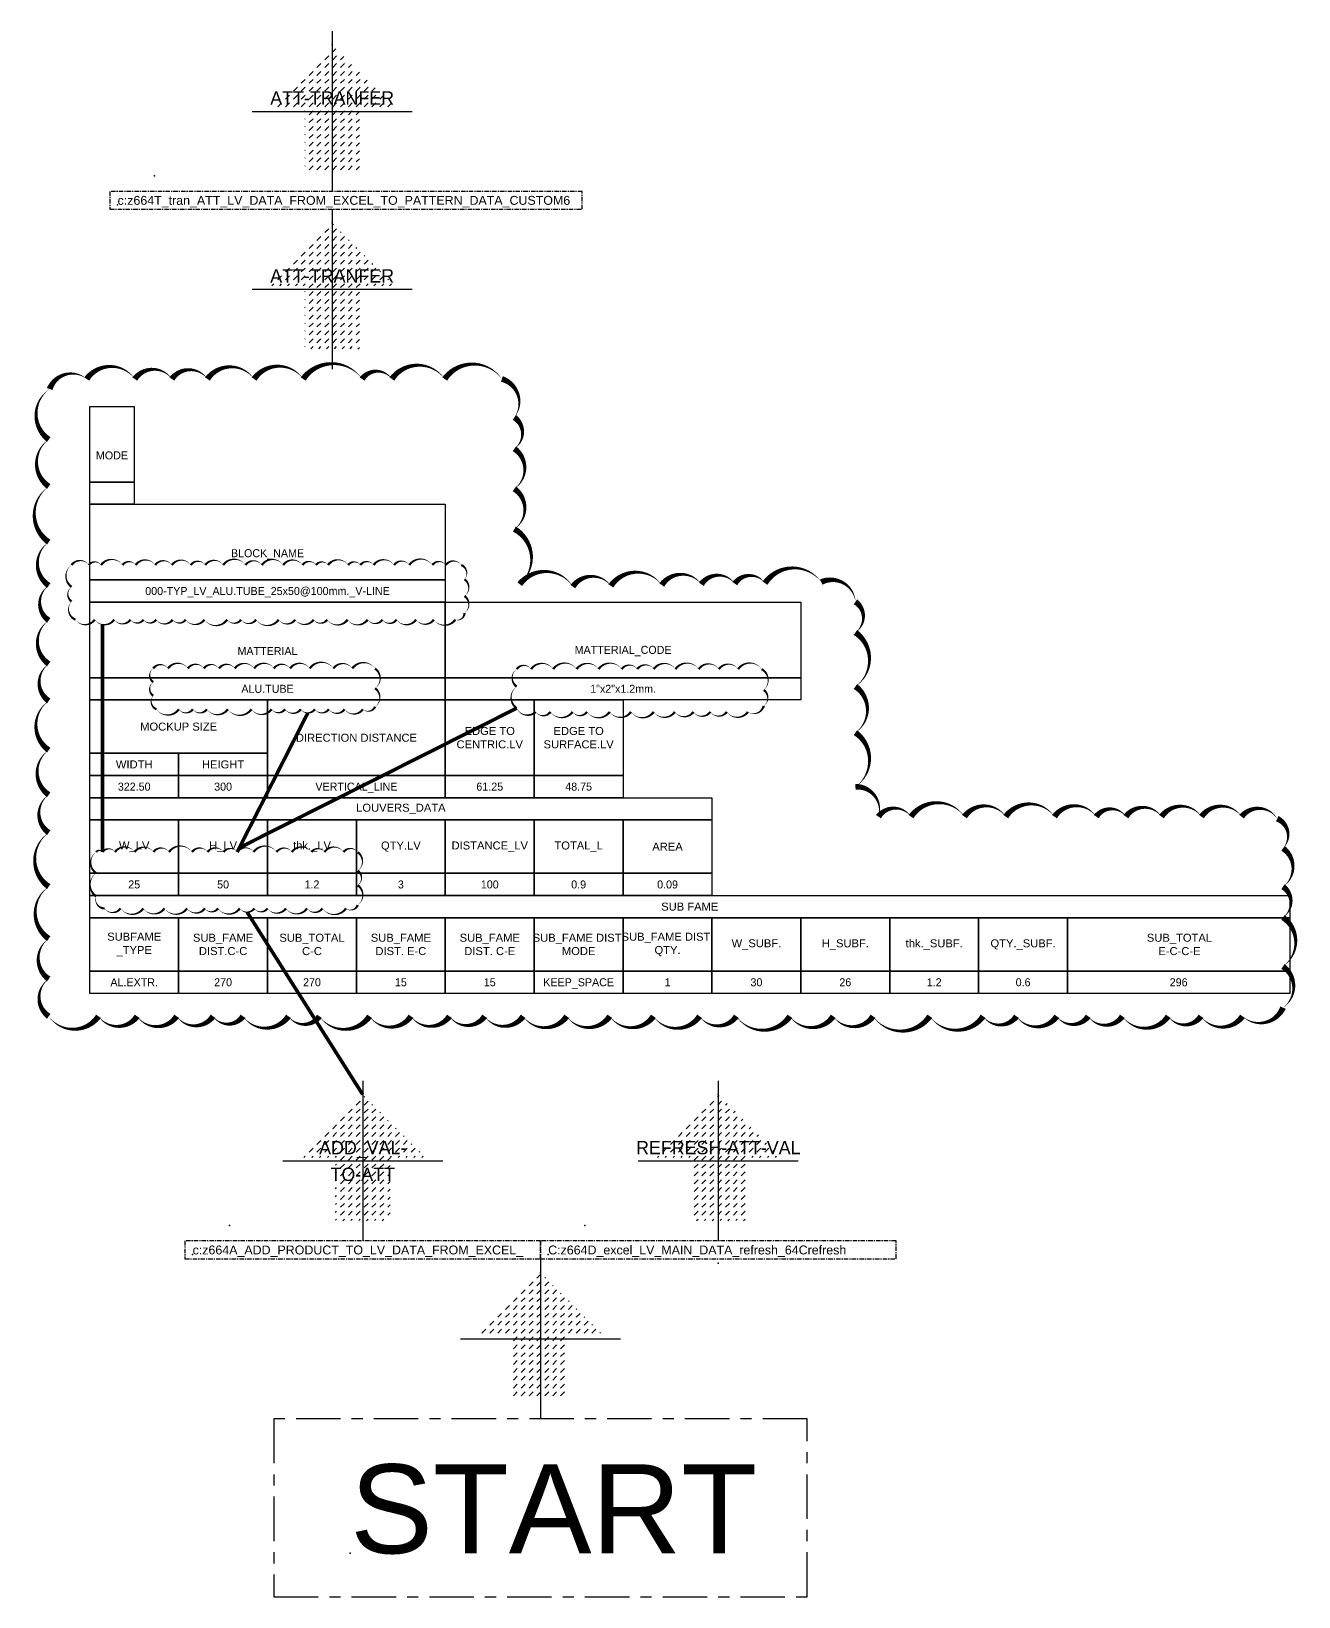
# Model space of a CAD drawing. Header units: millimetres. Extents: x -244126 to 368105, y -173968 to 259060.
# Drawn here: x 240975 to 248104, y 211534 to 220335 of the extents above; entities that cross this region are included whole.
import ezdxf
from ezdxf.enums import TextEntityAlignment as Align
from ezdxf.lldxf.tags import DXFTag

# ---------------------------------------------------------------- set-up
doc = ezdxf.new("R2010")
doc.units = ezdxf.units.MM
doc.header["$MEASUREMENT"] = 0
doc.linetypes.add('005_GG_TA_LINE', pattern=[13.75, 5, -1.25, 1.25, -1.25, 5])
doc.linetypes.add('HIDDEN', pattern=[9.525, 6.35, -3.175])
for name, color, linetype in [('000 - H A T C H', 8, 'Continuous'), ('001 - ASCESSORIES', 1, 'Continuous'), ('002 - STRUCTURAL STEEL', 4, 'Continuous'), ('A04_TUBE SERIES', 7, 'Continuous')]:
    doc.layers.add(name, color=color, linetype=linetype)
doc.styles.get("Standard").update_dxf_attribs({"font": 'arial.ttf'})
doc.styles.add('TA', font='Cordia New.ttf', dxfattribs={"height": 4.5})
tags = doc.linetypes.add('000-ADD-ATT', pattern='A,0.5,-0.3,["ADD-ATT",Standard,S=0.1,R=0,X=-0.2,Y=-0.05],-0.5', length=1.3).pattern_tags.tags
tags[6] = DXFTag(74, 10)
tags = doc.linetypes.add('000-GEN-ATT', pattern='A,0.5,-0.3,["GEN-ATT",Standard,S=0.1,R=0,X=-0.2,Y=-0.05],-0.5', length=1.3).pattern_tags.tags
tags[6] = DXFTag(74, 10)

# ---------------------------------------------------------------- blocks, each defined once
blk = doc.blocks.new('*U560')
at = {"layer": '002 - STRUCTURAL STEEL', "color": 0, "linetype": 'ByBlock'}
blk.add_lwpolyline([(0, 5), (10, 5), (10, 0), (0, 0)], close=True, dxfattribs=at)
blk = doc.blocks.new('*U561')
at = {"layer": '002 - STRUCTURAL STEEL', "color": 0, "linetype": 'ByBlock'}
blk.add_lwpolyline([(0, 17), (10, 17), (10, 0), (0, 0)], close=True, dxfattribs=at)
blk = doc.blocks.new('*U567')
at = {"layer": '002 - STRUCTURAL STEEL', "color": 0, "linetype": 'ByBlock'}
blk.add_lwpolyline([(0, 17), (80, 17), (80, 0), (0, 0)], close=True, dxfattribs=at)
blk = doc.blocks.new('*U4911')
at = {"layer": '002 - STRUCTURAL STEEL', "color": 0, "linetype": 'ByBlock'}
blk.add_lwpolyline([(0, 5), (80, 5), (80, 0), (0, 0)], close=True, dxfattribs=at)
blk = doc.blocks.new('*U568')
at = {"layer": '002 - STRUCTURAL STEEL', "color": 0, "linetype": 'ByBlock'}
blk.add_lwpolyline([(0, 12), (40, 12), (40, 0), (0, 0)], close=True, dxfattribs=at)
blk = doc.blocks.new('*U4914')
at = {"layer": '002 - STRUCTURAL STEEL', "color": 0, "linetype": 'ByBlock'}
blk.add_lwpolyline([(0, 5), (20, 5), (20, 0), (0, 0)], close=True, dxfattribs=at)
blk = doc.blocks.new('*U3045')
at = {"layer": '002 - STRUCTURAL STEEL', "color": 0, "linetype": 'ByBlock'}
blk.add_lwpolyline([(0, 17), (40, 17), (40, 0), (0, 0)], close=True, dxfattribs=at)
blk = doc.blocks.new('*U3044')
at = {"layer": '002 - STRUCTURAL STEEL', "color": 0, "linetype": 'ByBlock'}
blk.add_lwpolyline([(0, 17), (20, 17), (20, 0), (0, 0)], close=True, dxfattribs=at)
blk = doc.blocks.new('*U562')
at = {"layer": '002 - STRUCTURAL STEEL', "color": 0, "linetype": 'ByBlock'}
blk.add_lwpolyline([(0, 12), (20, 12), (20, 0), (0, 0)], close=True, dxfattribs=at)
blk = doc.blocks.new('*U563')
at = {"layer": '002 - STRUCTURAL STEEL', "color": 0, "linetype": 'ByBlock'}
blk.add_lwpolyline([(0, 12), (20, 12), (20, 0), (0, 0)], close=True, dxfattribs=at)
blk = doc.blocks.new('*U564')
at = {"layer": '002 - STRUCTURAL STEEL', "color": 0, "linetype": 'ByBlock'}
blk.add_lwpolyline([(0, 12), (20, 12), (20, 0), (0, 0)], close=True, dxfattribs=at)
blk = doc.blocks.new('*U565')
at = {"layer": '002 - STRUCTURAL STEEL', "color": 0, "linetype": 'ByBlock'}
blk.add_lwpolyline([(0, 5), (270, 5), (270, 0), (0, 0)], close=True, dxfattribs=at)
blk = doc.blocks.new('*U566')
at = {"layer": '002 - STRUCTURAL STEEL', "color": 0, "linetype": 'ByBlock'}
blk.add_lwpolyline([(0, 12), (20, 12), (20, 0), (0, 0)], close=True, dxfattribs=at)
blk = doc.blocks.new('*U570')
at = {"layer": '002 - STRUCTURAL STEEL', "color": 0, "linetype": 'ByBlock'}
blk.add_lwpolyline([(0, 12), (20, 12), (20, 0), (0, 0)], close=True, dxfattribs=at)
blk = doc.blocks.new('*U571')
at = {"layer": '002 - STRUCTURAL STEEL', "color": 0, "linetype": 'ByBlock'}
blk.add_lwpolyline([(0, 12), (20, 12), (20, 0), (0, 0)], close=True, dxfattribs=at)
blk = doc.blocks.new('*U572')
at = {"layer": '002 - STRUCTURAL STEEL', "color": 0, "linetype": 'ByBlock'}
blk.add_lwpolyline([(0, 12), (20, 12), (20, 0), (0, 0)], close=True, dxfattribs=at)
blk = doc.blocks.new('*U573')
at = {"layer": '002 - STRUCTURAL STEEL', "color": 0, "linetype": 'ByBlock'}
blk.add_lwpolyline([(0, 12), (20, 12), (20, 0), (0, 0)], close=True, dxfattribs=at)
blk = doc.blocks.new('*U574')
at = {"layer": '002 - STRUCTURAL STEEL', "color": 0, "linetype": 'ByBlock'}
blk.add_lwpolyline([(0, 12), (20, 12), (20, 0), (0, 0)], close=True, dxfattribs=at)
blk = doc.blocks.new('*U575')
at = {"layer": '002 - STRUCTURAL STEEL', "color": 0, "linetype": 'ByBlock'}
blk.add_lwpolyline([(0, 12), (50, 12), (50, 0), (0, 0)], close=True, dxfattribs=at)
blk = doc.blocks.new('*U4913')
at = {"layer": '002 - STRUCTURAL STEEL', "color": 0, "linetype": 'ByBlock'}
blk.add_lwpolyline([(0, 5), (40, 5), (40, 0), (0, 0)], close=True, dxfattribs=at)
blk = doc.blocks.new('*U569')
at = {"layer": '002 - STRUCTURAL STEEL', "color": 0, "linetype": 'ByBlock'}
blk.add_lwpolyline([(0, 5), (50, 5), (50, 0), (0, 0)], close=True, dxfattribs=at)
blk = doc.blocks.new('*U556')
at = {"layer": '002 - STRUCTURAL STEEL', "color": 0, "linetype": 'ByBlock'}
blk.add_lwpolyline([(0, 12), (20, 12), (20, 0), (0, 0)], close=True, dxfattribs=at)
blk = doc.blocks.new('*U557')
at = {"layer": '002 - STRUCTURAL STEEL', "color": 0, "linetype": 'ByBlock'}
blk.add_lwpolyline([(0, 12), (20, 12), (20, 0), (0, 0)], close=True, dxfattribs=at)
blk = doc.blocks.new('*U558')
at = {"layer": '002 - STRUCTURAL STEEL', "color": 0, "linetype": 'ByBlock'}
blk.add_lwpolyline([(0, 12), (20, 12), (20, 0), (0, 0)], close=True, dxfattribs=at)
blk = doc.blocks.new('*U559')
at = {"layer": '002 - STRUCTURAL STEEL', "color": 0, "linetype": 'ByBlock'}
blk.add_lwpolyline([(0, 12), (20, 12), (20, 0), (0, 0)], close=True, dxfattribs=at)
blk = doc.blocks.new('*U550')
at = {"layer": '002 - STRUCTURAL STEEL', "color": 0, "linetype": 'ByBlock'}
blk.add_lwpolyline([(0, 12), (20, 12), (20, 0), (0, 0)], close=True, dxfattribs=at)
blk = doc.blocks.new('*U551')
at = {"layer": '002 - STRUCTURAL STEEL', "color": 0, "linetype": 'ByBlock'}
blk.add_lwpolyline([(0, 12), (20, 12), (20, 0), (0, 0)], close=True, dxfattribs=at)
blk = doc.blocks.new('*U552')
at = {"layer": '002 - STRUCTURAL STEEL', "color": 0, "linetype": 'ByBlock'}
blk.add_lwpolyline([(0, 12), (20, 12), (20, 0), (0, 0)], close=True, dxfattribs=at)
blk = doc.blocks.new('*U553')
at = {"layer": '002 - STRUCTURAL STEEL', "color": 0, "linetype": 'ByBlock'}
blk.add_lwpolyline([(0, 12), (20, 12), (20, 0), (0, 0)], close=True, dxfattribs=at)
blk = doc.blocks.new('*U554')
at = {"layer": '002 - STRUCTURAL STEEL', "color": 0, "linetype": 'ByBlock'}
blk.add_lwpolyline([(0, 12), (20, 12), (20, 0), (0, 0)], close=True, dxfattribs=at)
blk = doc.blocks.new('*U555')
at = {"layer": '002 - STRUCTURAL STEEL', "color": 0, "linetype": 'ByBlock'}
blk.add_lwpolyline([(0, 5), (140, 5), (140, 0), (0, 0)], close=True, dxfattribs=at)
blk = doc.blocks.new('LV_DATA_FROM_EXCEl')
at = {"color": 0}
for name, p in [('*U561', (0, 115)), ('*U560', (0, 110)), ('*U567', (0, 93)), ('*U4911', (0, 88)), ('*U567', (0, 71)), ('*U567', (80, 71)), ('*U4911', (0, 66)), ('*U4911', (80, 66)), ('*U568', (0, 54)), ('*U3045', (40, 49)), ('*U3044', (80, 49)), ('*U3044', (100, 49)), ('*U4914', (0, 49)), ('*U4914', (20, 49)), ('*U4914', (0, 44)), ('*U4914', (20, 44)), ('*U4913', (40, 44)), ('*U4914', (80, 44)), ('*U4914', (100, 44)), ('*U555', (0, 39)), ('*U556', (0, 27)), ('*U557', (20, 27)), ('*U558', (40, 27)), ('*U559', (60, 27)), ('*U550', (80, 27)), ('*U551', (100, 27)), ('*U552', (120, 27)), ('*U4914', (0, 22)), ('*U4914', (20, 22)), ('*U4914', (40, 22)), ('*U4914', (60, 22)), ('*U4914', (80, 22)), ('*U4914', (100, 22)), ('*U4914', (120, 22)), ('*U565', (0, 17)), ('*U554', (0, 5)), ('*U553', (20, 5)), ('*U562', (40, 5)), ('*U563', (60, 5)), ('*U564', (80, 5)), ('*U566', (100, 5)), ('*U570', (120, 5)), ('*U571', (140, 5)), ('*U572', (160, 5)), ('*U573', (180, 5)), ('*U574', (200, 5)), ('*U575', (220, 5)), ('*U4914', (0, 0)), ('*U4914', (20, 0)), ('*U4914', (40, 0)), ('*U4914', (60, 0)), ('*U4914', (80, 0)), ('*U4914', (100, 0)), ('*U4914', (120, 0)), ('*U4914', (140, 0)), ('*U4914', (160, 0)), ('*U4914', (180, 0)), ('*U4914', (200, 0)), ('*U569', (220, 0))]:
    blk.add_blockref(name, p, dxfattribs=at)
at = {"color": 0, "style": 'TA'}
for s, p in [('MODE', (5, 121)), ('BLOCK_NAME', (40, 99))]:
    blk.add_text(s, height=1.8, dxfattribs=at).set_placement(p, align=Align.MIDDLE_CENTER)
at = {"color": 0}
for s, p in [('MOCKUP SIZE', (20, 60)), ('DIRECTION DISTANCE', (60, 57.5)), ('WIDTH', (10, 51.5)), ('HEIGHT', (30, 51.5))]:
    blk.add_text(s, height=1.8, dxfattribs=at).set_placement(p, align=Align.MIDDLE_CENTER)
at = {"color": 0, "char_height": 1.8, "width": 13.8921, "attachment_point": 5, "style": 'TA'}
for s, insert in [('MATTERIAL', (40, 77)), ('MATTERIAL_CODE', (120, 77))]:
    blk.add_mtext(s, dxfattribs=dict(at, insert=insert))
at = {"color": 0, "char_height": 1.8, "attachment_point": 5}
for s, insert, width in [('EDGE TO CENTRIC.LV', (90, 57.5), 20), ('EDGE TO SURFACE.LV', (110, 57.5), 20), ('LOUVERS_DATA', (70, 41.5), 140), ('W_LV', (10, 33), 20), ('H_LV', (30, 33), 20), ('thk._LV', (50, 33), 20), ('QTY.LV', (70, 33), 20), ('DISTANCE_LV', (90, 33), 20), ('TOTAL_L', (110, 33), 20), ('AREA', (130, 33), 20), ('SUB FAME', (135, 19.5), 200), ('SUBFAME^J_TYPE', (10, 11), 20), ('SUB_FAME DIST.C-C', (30, 11), 20), ('SUB_TOTAL\\PC-C', (50, 11), 20), ('SUB_FAME DIST. E-C', (70, 11), 20), ('SUB_FAME DIST. C-E', (90, 11), 20), ('SUB_FAME DIST.\\PMODE', (110, 11), 20), ('SUB_FAME DIST.\\PQTY.', (130, 11), 20), ('W_SUBF.', (150, 11.01), 20), ('H_SUBF.', (170, 11), 20), ('thk._SUBF.', (190, 11), 20), ('QTY._SUBF.', (210, 11), 20), ('SUB_TOTAL\\PE-C-C-E', (245.18, 11), 49.6483)]:
    blk.add_mtext(s, dxfattribs=dict(at, insert=insert, width=width))
at = {"style": 'TA'}
for tag, p in [('MODE_VALUE', (5, 112.5)), ('BLOCK_NAME_VALUE', (40, 90.5)), ('MATTERIAL_VALUE', (40, 68.5)), ('MATTERIAL_CODE_VALUE', (120, 68.5)), ('DIRECTION DISTANCE_VALUE', (60, 46.5)), ('EDGE TO CENTRIC.LV_VALUE', (90, 46.5)), ('EDGE TO SURFACE.LV_VALUE', (110, 46.5)), ('DISTANCE_LV_VALUE', (90, 24.5)), ('TOTAL_L_VALUE', (110, 24.5)), ('AREA_VALUE', (130, 24.5)), ('SUBFAME^J_TYPE_VALUE', (10, 2.5)), ('SUB_FAME_DIST._QTY._VALUE', (130, 2.5)), ('W_SUBF._VALUE', (150, 2.5)), ('H_SUBF._VALUE', (170, 2.5)), ('THK._SUBF._VALUE', (190, 2.5)), ('QTY._SUBF._VALUE', (210, 2.5)), ('SUB_TOTAL\\PE-C-C-E_VALUE', (245, 2.5))]:
    blk.add_attdef(tag, text='', height=1.8, dxfattribs=at).set_placement(p, align=Align.MIDDLE_CENTER)
at = {"color": 3, "style": 'TA'}
for tag, p in [('WIDTH_VALUE', (10, 46.5)), ('HEIGHT_VALUE', (30, 46.5)), ('W_LV_VALUE', (10, 24.5)), ('H_LV_VALUE', (30, 24.5)), ('THK._LV_VALUE', (50, 24.5)), ('QTY.LV_VALUE', (70, 24.5)), ('SUB_FAME DIST.C-C_VALUE', (30, 2.5))]:
    blk.add_attdef(tag, text='', height=1.8, dxfattribs=at).set_placement(p, align=Align.MIDDLE_CENTER)
at = {"style": 'TA', "flags": 8}
for tag, p in [('SUB_TOTAL\\PC-C_VALUE', (50, 2.5)), ('SUB_FAME DIST. E-C_VALUE', (70, 2.5)), ('SUB_FAME DIST. C-E_VALUE', (90, 2.5)), ('SUB_FAME DIST.\\PMODE_VALUE', (110, 2.5))]:
    blk.add_attdef(tag, text='', height=1.8, dxfattribs=at).set_placement(p, align=Align.MIDDLE_CENTER)
blk = doc.blocks.new('*U4699')
at = {"color": 0, "linetype": '005_GG_TA_LINE'}
blk.add_lwpolyline([(0, 0), (400, 0), (400, 20), (0, 20)], close=True, dxfattribs=at)
for p in [(50, 37.5), (8.6, 4.9)]:
    blk.add_point(p, dxfattribs=at)
blk.add_attdef('NAMEBLK', (8.6, 4.9), '', height=10, dxfattribs=at)
blk = doc.blocks.new('*U4701')
at = {"color": 0, "linetype": '005_GG_TA_LINE'}
blk.add_lwpolyline([(0, 0), (60, 0), (60, 20), (0, 20)], close=True, dxfattribs=at)
for p in [(50, 37.5), (8.58, 4.88)]:
    blk.add_point(p, dxfattribs=at)
blk.add_attdef('NAMEBLK', (8.58, 4.88), '', height=10, dxfattribs=at)
blk = doc.blocks.new('*U4710')
at = {"layer": '000 - H A T C H'}
h = blk.add_hatch(dxfattribs=at)
h.set_pattern_fill('DASH', color=8, scale=250, angle=-45)
h.paths.add_polyline_path([(19.7, -153.6), (19.7, -353.6), (373.3, 0), (19.7, 353.6), (19.7, 153.6), (-335.3, 153.6), (-335.3, -153.6)])
at = {"color": 250}
for p, q in [((0, 450), (0, -450)), ((450, 0), (-450, 0))]:
    blk.add_line(p, q, dxfattribs=at)
at = {"color": 3}
blk.add_point((373.3, 0), dxfattribs=at)
at = {"color": 0, "style": 'TA'}
for tag, p in [('TAG1', (0, 75)), ('TAG2', (0, -75))]:
    blk.add_attdef(tag, text='', height=75, dxfattribs=at).set_placement(p, align=Align.MIDDLE_CENTER)
blk = doc.blocks.new('*U4713')
at = {"layer": '000 - H A T C H'}
h = blk.add_hatch(dxfattribs=at)
h.set_pattern_fill('DASH', color=8, scale=250, angle=45)
h.paths.add_polyline_path([(153.6, 19.7), (353.6, 19.7), (0, 373.3), (-353.6, 19.7), (-153.6, 19.7), (-153.6, -335.3), (153.6, -335.3)])
at = {"color": 250}
for p, q in [((0, 450), (0, -450)), ((-450, 0), (450, 0))]:
    blk.add_line(p, q, dxfattribs=at)
at = {"color": 3}
blk.add_point((0, 373.3), dxfattribs=at)
at = {"color": 0, "style": 'TA'}
for tag, p in [('TAG1', (0, 75)), ('TAG2', (0, -75))]:
    blk.add_attdef(tag, text='', height=75, dxfattribs=at).set_placement(p, align=Align.MIDDLE_CENTER)
blk = doc.blocks.new('*U4706')
at = {"color": 0, "linetype": '005_GG_TA_LINE'}
blk.add_lwpolyline([(0, 0), (531.3, 0), (531.3, 20), (0, 20)], close=True, dxfattribs=at)
for p in [(50, 37.5), (8.6, 4.9)]:
    blk.add_point(p, dxfattribs=at)
blk.add_attdef('NAMEBLK', (8.6, 4.9), '', height=10, dxfattribs=at)

msp = doc.modelspace()

# ---------------------------------------------------------------- linework, layer by layer
at = {"color": 2, "linetype": '000-ADD-ATT'}
msp.add_lwpolyline([(241072.95911, 214796.90355, 0, 33.33333, 0.52056705), (241352.8291, 214796.90355, 0, 33.33333, 0.52056705), (241570.31926, 214796.90355, 0, 33.33333, 0.52056705), (241792.51435, 214796.90355, 0, 33.33333, 0.52056705), (241997.3495, 214796.90355, 0, 33.33333, 0.52056705), (242165.6133, 214796.90355, 0, 33.33333, 0.52056705), (242421.39402, 214796.90355, 0, 33.33333, 0.52056705), (242595.70048, 214796.90355, 0, 33.33333, 0.52056705), (242877.70168, 214796.90355, 0, 33.33333, 0.52056705), (243110.64947, 214796.90355, 0, 33.33333, 0.52056705), (243327.13251, 214796.90355, 0, 33.33333, 0.52056705), (243525.18238, 214796.90355, 0, 33.33333, 0.52056705), (243741.38567, 214796.90355, 0, 33.33333, 0.52056705), (243986.50017, 214796.90355, 0, 33.33333, 0.52056705), (244228.99007, 214796.90355, 0, 33.33333, 0.52056705), (244474.35889, 214796.90355, 0, 33.33333, 0.52056705), (244734.10701, 214796.90355, 0, 33.33333, 0.52056705), (244940.84448, 214796.90355, 0, 33.33333, 0.52056705), (245242.0876, 214796.90355, 0, 33.33333, 0.52056705), (245485.86437, 214796.90355, 0, 33.33333, 0.52056705), (245709.80919, 214796.90355, 0, 33.33333, 0.52056705), (246028.84969, 214796.90355, 0, 33.33333, 0.52056705), (246329.09078, 214796.90355, 0, 33.33333, 0.52056705), (246516.41339, 214796.90355, 0, 33.33333, 0.52056705), (246743.37446, 214796.90355, 0, 33.33333, 0.52056705), (246919.87318, 214796.90355, 0, 33.33333, 0.52056705), (247112.30764, 214796.90355, 0, 33.33333, 0.52056705), (247370.21956, 214796.90355, 0, 33.33333, 0.52056705), (247554.35808, 214796.90355, 0, 33.33333, 0.52056705), (247787.72803, 214796.90355, 0, 33.33333, 0.52056705), (248015.71323, 214845.40154, 0, 33.33333, 0.52056705), (248015.71323, 215077.41342, 0, 33.33333, 0.52056705), (248015.71323, 215352.64969, 0, 33.33333, 0.52056705), (248015.71323, 215525.44549, 0, 33.33333, 0.52056705), (248015.71323, 215741.18083, 0, 33.33333, 0.52056705), (247983.43034, 215907.81156, 0, 33.33333, 0.52056705), (247782.77189, 215919.55339, 0, 33.33333, 0.52056705), (247557.2045, 215919.55339, 0, 33.33333, 0.52056705), (247332.2424, 215919.55339, 0, 33.33333, 0.52056705), (247132.00028, 215919.55339, 0, 33.33333, 0.52056705), (246965.23697, 215919.55339, 0, 33.33333, 0.52056705), (246730.01556, 215919.55339, 0, 33.33333, 0.52056705), (246456.19332, 215919.55339, 0, 33.33333, 0.52056705), (246224.17127, 215919.55339, 0, 33.33333, 0.52056705), (245923.16212, 215919.55339, 0, 33.33333, 0.52056705), (245740.05106, 215919.55339, 0, 33.33333, 0.52056705), (245610.70698, 216087.24769, 0, 33.33333, 0.52056705), (245610.70698, 216391.77155, 0, 33.33333, 0.52056705), (245610.70698, 216651.22975, 0, 33.33333, 0.52056705), (245610.70698, 216954.93978, 0, 33.33333, 0.52056705), (245610.70698, 217127.48126, 0, 33.33333, 0.52056705), (245418.33316, 217238.37257, 0, 33.33333, 0.52056705), (245102.13282, 217232.59382, 0, 33.33333, 0.52056705), (244931.99002, 217229.48437, 0, 33.33333, 0.52056705), (244743.79854, 217226.04506, 0, 33.33333, 0.52056705), (244521.20826, 217221.9771, 0, 33.33333, 0.52056705), (244235.00261, 217216.74653, 0, 33.33333, 0.52056705), (244021.07815, 217212.83693, 0, 33.33333, 0.52056705), (243722.26424, 217226.63131, 0, 33.33333, 0.52056705), (243692.26423, 217536.59206, 0, 33.33333, 0.52056705), (243692.26423, 217762.93258, 0, 33.33333, 0.52056705), (243692.26423, 217988.06763, 0, 33.33333, 0.52056705), (243692.26423, 218164.16451, 0, 33.33333, 0.52056705), (243622.03194, 218380.30986, 0, 33.33333, 0.52056705), (243300.13796, 218380.30986, 0, 33.33333, 0.52056705), (243003.07588, 218380.30986, 0, 33.33333, 0.52056705), (242835.65642, 218380.30986, 0, 33.33333, 0.52056705), (242504.24575, 218380.30986, 0, 33.33333, 0.52056705), (242228.0329, 218380.30986, 0, 33.33333, 0.52056705), (241965.72631, 218380.30986, 0, 33.33333, 0.52056705), (241765.54523, 218380.30986, 0, 33.33333, 0.52056705), (241557.15467, 218380.30986, 0, 33.33333, 0.52056705), (241286.57248, 218380.30986, 0, 33.33333, 0.52056705), (241078.40321, 218323.9966, 0, 33.33333, 0.52056705), (241072.95911, 218039.74619, 0, 33.33333, 0.52056705), (241072.95911, 217775.74073, 0, 33.33333, 0.52056705), (241072.95911, 217463.043, 0, 33.33333, 0.52056705), (241072.95911, 217218.605, 0, 33.33333, 0.52056705), (241072.95911, 217022.79824, 0, 33.33333, 0.52056705), (241072.95911, 216777.73461, 0, 33.33333, 0.52056705), (241072.95911, 216569.96968, 0, 33.33333, 0.52056705), (241072.95911, 216293.40078, 0, 33.33333, 0.52056705), (241072.95911, 216042.26396, 0, 33.33333, 0.52056705), (241072.95911, 215829.4584, 0, 33.33333, 0.52056705), (241072.95911, 215526.0332, 0, 33.33333, 0.52056705), (241072.95911, 215233.27931, 0, 33.33333, 0.52056705), (241072.95911, 215006.23178, 0, 33.33333, 0.52056705)], format="xyseb", close=True, dxfattribs=at)
at = {"color": 6, "linetype": 'HIDDEN'}
for points in [[(241201.50621, 217334.09952, 0, 13.33333, 0.52056705), (241201.50621, 217211.63281, 0, 13.33333, 0.52056705), (241201.50621, 217129.24708, 0, 13.33333, 0.52056705), (241223.12489, 217027.13355, 0, 13.33333, 0.52056705), (241331.86844, 217027.13355, 0, 13.33333, 0.52056705), (241441.35055, 217027.13355, 0, 13.33333, 0.52056705), (241532.56223, 217027.13355, 0, 13.33333, 0.52056705), (241606.26647, 217027.13355, 0, 13.33333, 0.52056705), (241677.5455, 217027.13355, 0, 13.33333, 0.52056705), (241769.9881, 217027.13355, 0, 13.33333, 0.52056705), (241843.43801, 217027.13355, 0, 13.33333, 0.52056705), (241948.53969, 217027.13355, 0, 13.33333, 0.52056705), (242076.8273, 217027.13355, 0, 13.33333, 0.52056705), (242154.68815, 217027.13355, 0, 13.33333, 0.52056705), (242239.15525, 217027.13355, 0, 13.33333, 0.52056705), (242366.28722, 217027.13355, 0, 13.33333, 0.52056705), (242459.20387, 217027.13355, 0, 13.33333, 0.52056705), (242563.11533, 217027.13355, 0, 13.33333, 0.52056705), (242639.95076, 217027.13355, 0, 13.33333, 0.52056705), (242754.08389, 217027.13355, 0, 13.33333, 0.52056705), (242866.72363, 217027.13355, 0, 13.33333, 0.52056705), (242950.15107, 217027.13355, 0, 13.33333, 0.52056705), (243029.80438, 217027.13355, 0, 13.33333, 0.52056705), (243139.11964, 217027.13355, 0, 13.33333, 0.52056705), (243238.76665, 217027.13355, 0, 13.33333, 0.52056705), (243359.78067, 217027.13355, 0, 13.33333, 0.52056705), (243411.41889, 217064.40389, 0, 13.33333, 0.52056705), (243411.41889, 217159.72337, 0, 13.33333, 0.52056705), (243411.41889, 217253.93197, 0, 13.33333, 0.52056705), (243393.60981, 217334.09952, 0, 13.33333, 0.52056705), (243305.9342, 217334.09952, 0, 13.33333, 0.52056705), (243230.63487, 217334.09952, 0, 13.33333, 0.52056705), (243100.91289, 217334.09952, 0, 13.33333, 0.52056705), (243015.4041, 217334.09952, 0, 13.33333, 0.52056705), (242900.5365, 217334.09952, 0, 13.33333, 0.52056705), (242825.53828, 217334.09952, 0, 13.33333, 0.52056705), (242757.34365, 217334.09952, 0, 13.33333, 0.52056705), (242644.10574, 217334.09952, 0, 13.33333, 0.52056705), (242576.12678, 217334.09952, 0, 13.33333, 0.52056705), (242499.95868, 217334.09952, 0, 13.33333, 0.52056705), (242391.68104, 217334.09952, 0, 13.33333, 0.52056705), (242271.5256, 217334.09952, 0, 13.33333, 0.52056705), (242179.61606, 217334.09952, 0, 13.33333, 0.52056705), (242054.45965, 217334.09952, 0, 13.33333, 0.52056705), (241953.25824, 217334.09952, 0, 13.33333, 0.52056705), (241871.50322, 217334.09952, 0, 13.33333, 0.52056705), (241765.59789, 217334.09952, 0, 13.33333, 0.52056705), (241671.92438, 217334.09952, 0, 13.33333, 0.52056705), (241561.8136, 217334.09952, 0, 13.33333, 0.52056705), (241488.06257, 217334.09952, 0, 13.33333, 0.52056705), (241367.29879, 217334.09952, 0, 13.33333, 0.52056705), (241298.41038, 217334.09952, 0, 13.33333, 0.52056705)], [(241660.84757, 216752.67894, 0, 13.33333, 0.52056705), (241660.84757, 216675.82723, 0, 13.33333, 0.52056705), (241660.84757, 216598.99383, 0, 13.33333, 0.52056705), (241679.16181, 216523.46162, 0, 13.33333, 0.52056705), (241805.0527, 216523.46162, 0, 13.33333, 0.52056705), (241883.70907, 216523.46162, 0, 13.33333, 0.52056705), (241962.93512, 216523.46162, 0, 13.33333, 0.52056705), (242080.48021, 216523.46162, 0, 13.33333, 0.52056705), (242213.08517, 216523.46162, 0, 13.33333, 0.52056705), (242326.83986, 216523.46162, 0, 13.33333, 0.52056705), (242402.37318, 216523.46162, 0, 13.33333, 0.52056705), (242490.91144, 216523.46162, 0, 13.33333, 0.52056705), (242569.98083, 216523.46162, 0, 13.33333, 0.52056705), (242648.42154, 216523.46162, 0, 13.33333, 0.52056705), (242737.03508, 216523.46162, 0, 13.33333, 0.52056705), (242840.03505, 216523.46162, 0, 13.33333, 0.52056705), (242908.4995, 216537.52329, 0, 13.33333, 0.52056705), (242908.4995, 216641.24146, 0, 13.33333, 0.52056705), (242908.4995, 216751.90564, 0, 13.33333, 0.52056705), (242780.50301, 216752.67894, 0, 13.33333, 0.52056705), (242674.34742, 216752.67894, 0, 13.33333, 0.52056705), (242541.06699, 216752.67894, 0, 13.33333, 0.52056705), (242430.18714, 216752.67894, 0, 13.33333, 0.52056705), (242339.47392, 216752.67894, 0, 13.33333, 0.52056705), (242228.1485, 216752.67894, 0, 13.33333, 0.52056705), (242119.71624, 216752.67894, 0, 13.33333, 0.52056705), (242030.64085, 216752.67894, 0, 13.33333, 0.52056705), (241945.78311, 216752.67894, 0, 13.33333, 0.52056705), (241855.58464, 216752.67894, 0, 13.33333, 0.52056705), (241743.60816, 216752.67894, 0, 13.33333, 0.52056705)], [(243705.22606, 216748.77582, 0, 13.33333, 0.52056705), (243705.22606, 216650.51843, 0, 13.33333, 0.52056705), (243705.22606, 216529.46981, 0, 13.33333, 0.52056705), (243812.17288, 216508.72923, 0, 13.33333, 0.52056705), (243895.13847, 216508.72923, 0, 13.33333, 0.52056705), (244019.32846, 216508.72923, 0, 13.33333, 0.52056705), (244100.70505, 216508.72923, 0, 13.33333, 0.52056705), (244228.46366, 216508.72923, 0, 13.33333, 0.52056705), (244348.38106, 216508.72923, 0, 13.33333, 0.52056705), (244475.87315, 216508.72923, 0, 13.33333, 0.52056705), (244594.58812, 216508.72923, 0, 13.33333, 0.52056705), (244699.45379, 216508.72923, 0, 13.33333, 0.52056705), (244794.75699, 216508.72923, 0, 13.33333, 0.52056705), (244887.01444, 216508.72923, 0, 13.33333, 0.52056705), (245005.45881, 216508.72923, 0, 13.33333, 0.52056705), (245094.84981, 216542.55366, 0, 13.33333, 0.52056705), (245094.84981, 216631.37066, 0, 13.33333, 0.52056705), (245083.07622, 216748.77582, 0, 13.33333, 0.52056705), (244950.57503, 216748.77582, 0, 13.33333, 0.52056705), (244842.29739, 216748.77582, 0, 13.33333, 0.52056705), (244728.77057, 216748.77582, 0, 13.33333, 0.52056705), (244598.16559, 216748.77582, 0, 13.33333, 0.52056705), (244475.6175, 216748.77582, 0, 13.33333, 0.52056705), (244383.33563, 216748.77582, 0, 13.33333, 0.52056705), (244295.58881, 216748.77582, 0, 13.33333, 0.52056705), (244165.7061, 216748.77582, 0, 13.33333, 0.52056705), (244042.11428, 216748.77582, 0, 13.33333, 0.52056705), (243910.41267, 216748.77582, 0, 13.33333, 0.52056705), (243786.15147, 216748.77582, 0, 13.33333, 0.52056705)], [(241339.86035, 215720.37582, 0, 13.33333, 0.52056705), (241339.86035, 215601.66086, 0, 13.33333, 0.52056705), (241339.86035, 215470.95211, 0, 13.33333, 0.52056705), (241386.93687, 215403.69206, 0, 13.33333, 0.52056705), (241476.82405, 215403.69206, 0, 13.33333, 0.52056705), (241604.99365, 215403.69206, 0, 13.33333, 0.52056705), (241724.12164, 215403.69206, 0, 13.33333, 0.52056705), (241851.11322, 215403.69206, 0, 13.33333, 0.52056705), (241951.2058, 215403.69206, 0, 13.33333, 0.52056705), (242025.20911, 215403.69206, 0, 13.33333, 0.52056705), (242147.92404, 215403.69206, 0, 13.33333, 0.52056705), (242229.54885, 215403.69206, 0, 13.33333, 0.52056705), (242303.53182, 215403.69206, 0, 13.33333, 0.52056705), (242407.18488, 215403.69206, 0, 13.33333, 0.52056705), (242526.17858, 215403.69206, 0, 13.33333, 0.52056705), (242612.37099, 215403.69206, 0, 13.33333, 0.52056705), (242745.16313, 215403.69206, 0, 13.33333, 0.52056705), (242810.95573, 215422.73889, 0, 13.33333, 0.52056705), (242810.95573, 215533.29931, 0, 13.33333, 0.52056705), (242810.95573, 215615.59959, 0, 13.33333, 0.52056705), (242810.95573, 215719.14075, 0, 13.33333, 0.52056705), (242731.28216, 215720.37582, 0, 13.33333, 0.52056705), (242623.88345, 215720.37582, 0, 13.33333, 0.52056705), (242550.66548, 215720.37582, 0, 13.33333, 0.52056705), (242440.60963, 215720.37582, 0, 13.33333, 0.52056705), (242354.41112, 215720.37582, 0, 13.33333, 0.52056705), (242225.25882, 215720.37582, 0, 13.33333, 0.52056705), (242133.14785, 215720.37582, 0, 13.33333, 0.52056705), (242056.58505, 215720.37582, 0, 13.33333, 0.52056705), (241966.43134, 215720.37582, 0, 13.33333, 0.52056705), (241878.72725, 215720.37582, 0, 13.33333, 0.52056705), (241749.45695, 215720.37582, 0, 13.33333, 0.52056705), (241661.75082, 215720.37582, 0, 13.33333, 0.52056705), (241556.07132, 215720.37582, 0, 13.33333, 0.52056705), (241445.53328, 215720.37582, 0, 13.33333, 0.52056705), (241375.1515, 215720.37582, 0, 13.33333, 0.52056705)]]:
    msp.add_lwpolyline(points, format="xyseb", close=True, dxfattribs=at)
at = {"color": 3, "linetype": '000-GEN-ATT', "ltscale": 300, "const_width": 20}
for points in [[(241375.1515, 215720.37582), (241375.1515, 216999.62678)], [(242145.32057, 215744.35079), (243705.22606, 216529.46981)], [(242133.14785, 215720.37582), (242530.44613, 216502.88116)]]:
    msp.add_lwpolyline(points, dxfattribs=at)
at = {"color": 3, "linetype": '000-ADD-ATT', "ltscale": 300, "const_width": 20}
msp.add_lwpolyline([(242839.18909, 214356.81125), (242188.73644, 215382.44647)], dxfattribs=at)

# ---------------------------------------------------------------- block references
at = {"color": 3}
for p, values in [((242667.16561, 219885.18628), {'TAG1': 'ATT-TRANFER'}), ((242667.16561, 218885.18628), {'TAG1': 'ATT-TRANFER'}), ((242839.18909, 213983.51546), {'TAG1': 'ADD_VAL-', 'TAG2': 'TO-ATT'}), ((244839.18909, 213983.51546), {'TAG1': 'REFRESH-ATT-VAL'})]:
    msp.add_blockref('*U4713', p, dxfattribs=at).add_auto_attribs(values)
at = {"color": 3, "rotation": 90}
msp.add_blockref('*U4710', (243839.18909, 212983.51546), dxfattribs=at)
at = {"layer": '001 - ASCESSORIES', "color": 3, "linetype": '005_GG_TA_LINE'}
for name, p, xscale, yscale, zscale, values in [('*U4706', (241417.16561, 219335.18628), 5, 5, 5, {'NAMEBLK': 'c:z664T_tran_ATT_LV_DATA_FROM_EXCEL_TO_PATTERN_DATA_CUSTOM6'}), ('*U4699', (241839.18909, 213433.51546), 5, 5, 5, {'NAMEBLK': 'c:z664A_ADD_PRODUCT_TO_LV_DATA_FROM_EXCEL_'}), ('*U4699', (243839.18909, 213433.51546), 5, 5, 5, {'NAMEBLK': 'C:z664D_excel_LV_MAIN_DATA_refresh_64Crefresh'}), ('*U4701', (242339.18909, 211533.51546), 50, 50, 50, {'NAMEBLK': 'START'})]:
    msp.add_blockref(name, p, dxfattribs=dict(at, xscale=xscale, yscale=yscale, zscale=zscale)).add_auto_attribs(values)
at = {"layer": 'A04_TUBE SERIES', "color": 8}
ref = msp.add_blockref('LV_DATA_FROM_EXCEl', (241303.7377, 214925.78159), dxfattribs=dict(at, xscale=25, yscale=25, zscale=25))
ref.add_attrib('BLOCK_NAME_VALUE', '000-TYP_LV_ALU.TUBE_25x50@100mm._V-LINE', dxfattribs={"layer": '0', "height": 45, "style": 'TA'}).set_placement((242303.7377, 217188.28159), align=Align.MIDDLE_CENTER)
ref.add_attrib('MATTERIAL_VALUE', 'ALU.TUBE', dxfattribs={"layer": '0', "height": 45, "style": 'TA'}).set_placement((242303.7377, 216638.28159), align=Align.MIDDLE_CENTER)
ref.add_attrib('MATTERIAL_CODE_VALUE', '1"x2"x1.2mm.', dxfattribs={"layer": '0', "height": 45, "style": 'TA'}).set_placement((244303.7377, 216638.28159), align=Align.MIDDLE_CENTER)
ref.add_attrib('WIDTH_VALUE', '322.50', dxfattribs={"layer": '0', "color": 3, "height": 45, "style": 'TA'}).set_placement((241553.7377, 216088.28159), align=Align.MIDDLE_CENTER)
ref.add_attrib('HEIGHT_VALUE', '300', dxfattribs={"layer": '0', "color": 3, "height": 45, "style": 'TA'}).set_placement((242053.7377, 216088.28159), align=Align.MIDDLE_CENTER)
ref.add_attrib('DIRECTION DISTANCE_VALUE', 'VERTICAL_LINE', dxfattribs={"layer": '0', "height": 45, "style": 'TA'}).set_placement((242803.7377, 216088.28159), align=Align.MIDDLE_CENTER)
ref.add_attrib('EDGE TO CENTRIC.LV_VALUE', '61.25', dxfattribs={"layer": '0', "height": 45, "style": 'TA'}).set_placement((243553.7377, 216088.28159), align=Align.MIDDLE_CENTER)
ref.add_attrib('EDGE TO SURFACE.LV_VALUE', '48.75', dxfattribs={"layer": '0', "height": 45, "style": 'TA'}).set_placement((244053.7377, 216088.28159), align=Align.MIDDLE_CENTER)
ref.add_attrib('W_LV_VALUE', '25', dxfattribs={"layer": '0', "color": 3, "height": 45, "style": 'TA'}).set_placement((241553.7377, 215538.28159), align=Align.MIDDLE_CENTER)
ref.add_attrib('H_LV_VALUE', '50', dxfattribs={"layer": '0', "color": 3, "height": 45, "style": 'TA'}).set_placement((242053.7377, 215538.28159), align=Align.MIDDLE_CENTER)
ref.add_attrib('THK._LV_VALUE', '1.2', dxfattribs={"layer": '0', "color": 3, "height": 45, "style": 'TA'}).set_placement((242553.7377, 215538.28159), align=Align.MIDDLE_CENTER)
ref.add_attrib('QTY.LV_VALUE', '3', dxfattribs={"layer": '0', "color": 3, "height": 45, "style": 'TA'}).set_placement((243053.7377, 215538.28159), align=Align.MIDDLE_CENTER)
ref.add_attrib('DISTANCE_LV_VALUE', '100', dxfattribs={"layer": '0', "height": 45, "style": 'TA'}).set_placement((243553.7377, 215538.28159), align=Align.MIDDLE_CENTER)
ref.add_attrib('TOTAL_L_VALUE', '0.9', dxfattribs={"layer": '0', "height": 45, "style": 'TA'}).set_placement((244053.7377, 215538.28159), align=Align.MIDDLE_CENTER)
ref.add_attrib('AREA_VALUE', '0.09', dxfattribs={"layer": '0', "height": 45, "style": 'TA'}).set_placement((244553.7377, 215538.28159), align=Align.MIDDLE_CENTER)
ref.add_attrib('SUBFAME^J_TYPE_VALUE', 'AL.EXTR.', dxfattribs={"layer": '0', "height": 45, "style": 'TA'}).set_placement((241553.7377, 214988.28159), align=Align.MIDDLE_CENTER)
ref.add_attrib('SUB_FAME DIST.C-C_VALUE', '270', dxfattribs={"layer": '0', "color": 3, "height": 45, "style": 'TA'}).set_placement((242053.7377, 214988.28159), align=Align.MIDDLE_CENTER)
ref.add_attrib('SUB_TOTAL\\PC-C_VALUE', '270', dxfattribs={"layer": '0', "height": 45, "style": 'TA'}).set_placement((242553.7377, 214988.28159), align=Align.MIDDLE_CENTER)
ref.add_attrib('SUB_FAME DIST. E-C_VALUE', '15', dxfattribs={"layer": '0', "height": 45, "style": 'TA'}).set_placement((243053.7377, 214988.28159), align=Align.MIDDLE_CENTER)
ref.add_attrib('SUB_FAME DIST. C-E_VALUE', '15', dxfattribs={"layer": '0', "height": 45, "style": 'TA'}).set_placement((243553.7377, 214988.28159), align=Align.MIDDLE_CENTER)
ref.add_attrib('SUB_FAME DIST.\\PMODE_VALUE', 'KEEP_SPACE', dxfattribs={"layer": '0', "height": 45, "style": 'TA'}).set_placement((244053.7377, 214988.28159), align=Align.MIDDLE_CENTER)
ref.add_attrib('SUB_FAME_DIST._QTY._VALUE', '1', dxfattribs={"layer": '0', "height": 45, "style": 'TA'}).set_placement((244553.7377, 214988.28159), align=Align.MIDDLE_CENTER)
ref.add_attrib('W_SUBF._VALUE', '30', dxfattribs={"layer": '0', "height": 45, "style": 'TA'}).set_placement((245053.7377, 214988.28159), align=Align.MIDDLE_CENTER)
ref.add_attrib('H_SUBF._VALUE', '26', dxfattribs={"layer": '0', "height": 45, "style": 'TA'}).set_placement((245553.7377, 214988.28159), align=Align.MIDDLE_CENTER)
ref.add_attrib('THK._SUBF._VALUE', '1.2', dxfattribs={"layer": '0', "height": 45, "style": 'TA'}).set_placement((246053.7377, 214988.28159), align=Align.MIDDLE_CENTER)
ref.add_attrib('QTY._SUBF._VALUE', '0.6', dxfattribs={"layer": '0', "height": 45, "style": 'TA'}).set_placement((246553.7377, 214988.28159), align=Align.MIDDLE_CENTER)
ref.add_attrib('SUB_TOTAL\\PE-C-C-E_VALUE', '296', dxfattribs={"layer": '0', "height": 45, "style": 'TA'}).set_placement((247428.7377, 214988.28159), align=Align.MIDDLE_CENTER)

doc.saveas('drawing.dxf')
